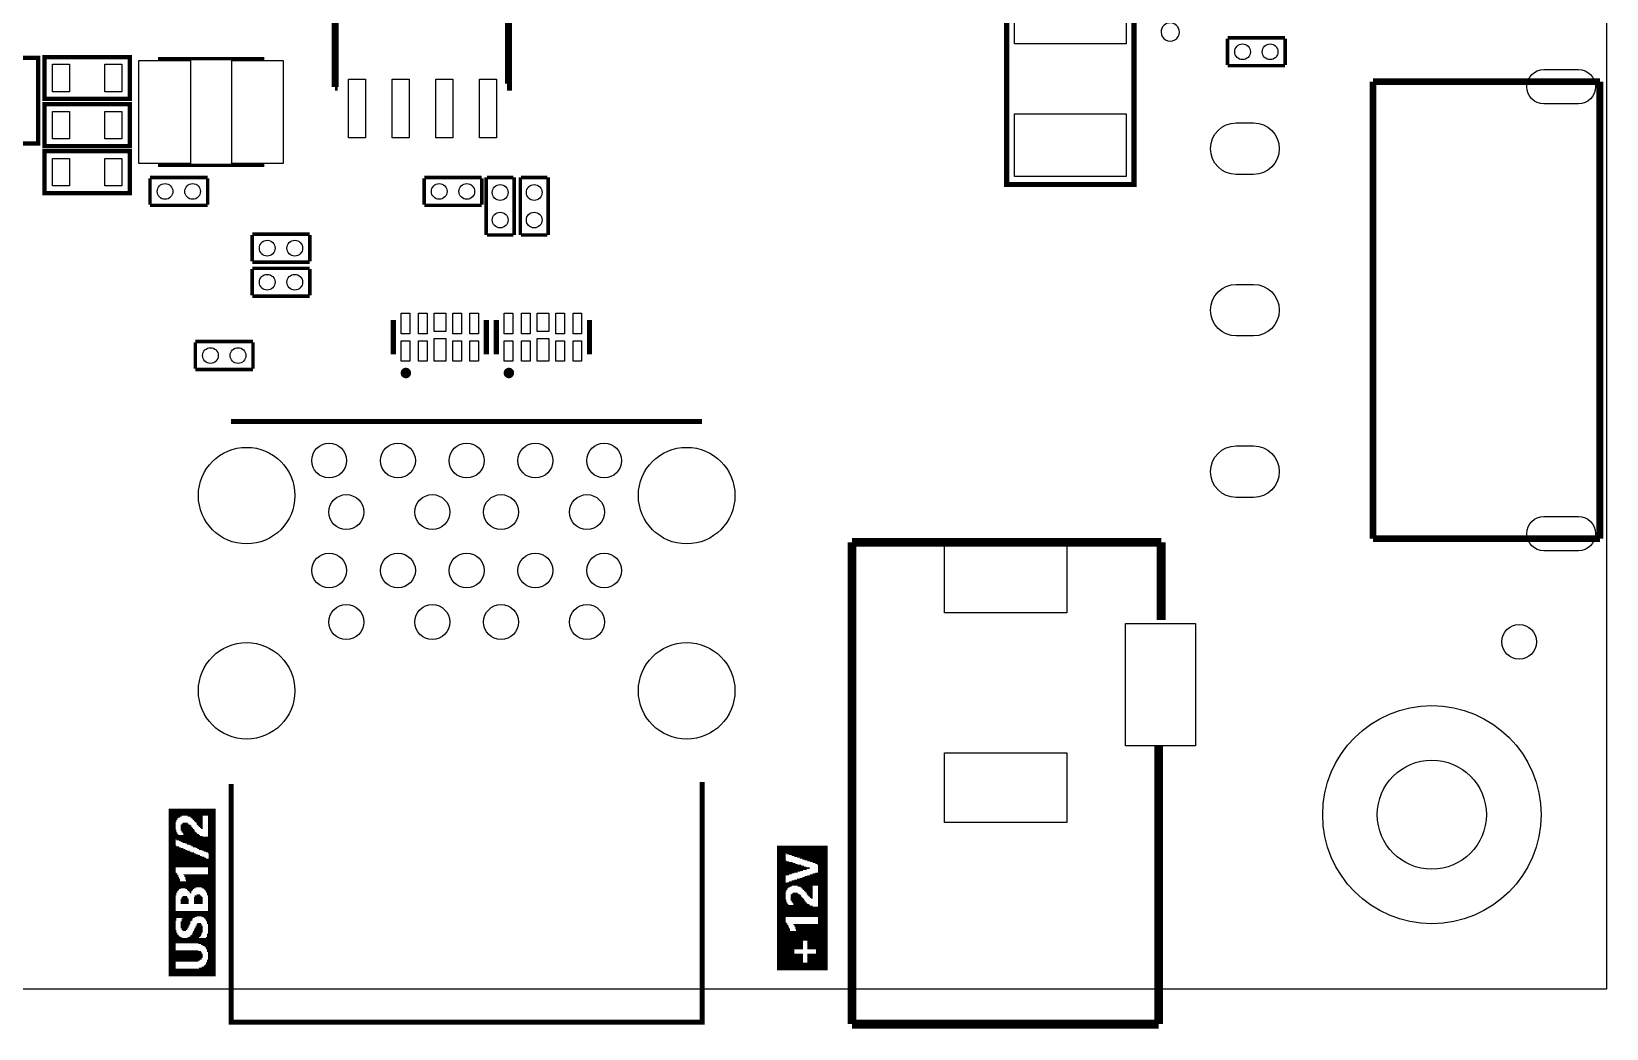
# Model space of a CAD drawing. Extents: x 4 to 274, y -3 to 190.
# Drawn here: x 225.69 to 271.5, y -2.41 to 26.6 of the extents above; entities that cross this region are included whole.
import ezdxf

# ---------------------------------------------------------------- set-up
doc = ezdxf.new("R2010")
doc.units = 0
doc.header["$MEASUREMENT"] = 0
doc.layers.get('0').update_dxf_attribs({"linetype": 'CONTINUOUS'})
for name, color, linetype in [('BG_OUTLINE', 7, 'CONTINUOUS'), ('MA_PEN3', 231, 'CONTINUOUS'), ('PG_SILKSCREEN_TOP', 130, 'CONTINUOUS'), ('PIN_TOP', 140, 'CONTINUOUS')]:
    doc.layers.add(name, color=color, linetype=linetype)

msp = doc.modelspace()

# ---------------------------------------------------------------- linework, layer by layer
at = {"linetype": 'Continuous'}
msp.add_circle((266.4206, 3.81), 1.5875, dxfattribs=at)
at = {"layer": 'BG_OUTLINE'}
msp.add_lwpolyline([(21.5138, -1.27), (21.5138, 168.7068), (271.5006, 168.7068), (271.5006, -1.27)], close=True, dxfattribs=at)
at = {"layer": 'MA_PEN3', "const_width": 0.0254}
for points in [[(229.686612, -0.89662), (229.686612, 3.98018)], [(229.712012, -0.89662), (229.712012, 3.98018)], [(229.737412, -0.89662), (229.737412, 3.98018)], [(229.762812, -0.89662), (229.762812, 3.98018)], [(229.788212, -0.89662), (229.788212, 3.98018)], [(229.813612, -0.89662), (229.813612, 3.98018)], [(229.839012, -0.89662), (229.839012, 3.98018)], [(229.864412, -0.89662), (229.864412, 3.98018)], [(229.889812, 3.59918), (229.889812, 3.98018)], [(229.915212, 3.64998), (229.915212, 3.98018)], [(229.940612, 3.70078), (229.940612, 3.98018)], [(229.966012, 3.72618), (229.966012, 3.98018)], [(229.991412, 3.72618), (229.991412, 3.98018)], [(230.016812, 3.75158), (230.016812, 3.98018)], [(230.042212, 3.75158), (230.042212, 3.98018)], [(230.067612, 3.77698), (230.067612, 3.98018)], [(230.093012, 3.77698), (230.093012, 3.98018)], [(230.118412, 3.77698), (230.118412, 3.98018)], [(230.143812, 3.77698), (230.143812, 3.98018)], [(230.169212, 3.77698), (230.169212, 3.98018)], [(230.194612, 3.77698), (230.194612, 3.98018)], [(230.220012, 3.77698), (230.220012, 3.98018)], [(230.245412, 3.75158), (230.245412, 3.98018)], [(230.270812, 3.75158), (230.270812, 3.98018)], [(230.296212, 3.75158), (230.296212, 3.98018)], [(230.321612, 3.72618), (230.321612, 3.98018)], [(230.347012, 3.70078), (230.347012, 3.98018)], [(230.372412, 3.67538), (230.372412, 3.98018)], [(230.397812, 3.64998), (230.397812, 3.98018)], [(230.423212, 3.62458), (230.423212, 3.98018)], [(230.448612, 3.59918), (230.448612, 3.98018)], [(230.474012, 3.57378), (230.474012, 3.98018)], [(230.499412, 3.52298), (230.499412, 3.98018)], [(230.524812, 3.49758), (230.524812, 3.98018)], [(230.550212, 3.47218), (230.550212, 3.98018)], [(230.575612, 3.44678), (230.575612, 3.98018)], [(230.601012, 3.42138), (230.601012, 3.98018)], [(230.626412, 3.39598), (230.626412, 3.98018)], [(230.651812, 3.39598), (230.651812, 3.98018)], [(230.677212, 3.77698), (230.677212, 3.98018)], [(230.702612, 3.77698), (230.702612, 3.98018)], [(230.728012, 3.77698), (230.728012, 3.98018)], [(230.753412, 3.77698), (230.753412, 3.98018)], [(230.778812, 3.77698), (230.778812, 3.98018)], [(230.804212, 3.77698), (230.804212, 3.98018)], [(230.829612, 2.68478), (230.829612, 3.98018)], [(230.855012, -0.89662), (230.855012, 3.98018)], [(230.880412, -0.89662), (230.880412, 3.98018)], [(230.905812, -0.89662), (230.905812, 3.98018)], [(230.931212, -0.89662), (230.931212, 3.98018)], [(230.956612, -0.89662), (230.956612, 3.98018)], [(230.982012, -0.89662), (230.982012, 3.98018)], [(231.007412, -0.89662), (231.007412, 3.98018)], [(231.032812, -0.89662), (231.032812, 3.98018)], [(229.889812, 3.09118), (229.889812, 3.37058)], [(229.915212, 3.06578), (229.915212, 3.29438)], [(229.940612, 3.06578), (229.940612, 3.24358)], [(229.966012, 3.06578), (229.966012, 3.21818)], [(229.991412, 3.04038), (229.991412, 3.21818)], [(230.016812, 3.04038), (230.016812, 3.21818)], [(230.042212, 3.34518), (230.042212, 3.52298)], [(230.042212, 3.01498), (230.042212, 3.21818)], [(230.067612, 3.29438), (230.067612, 3.54838)], [(230.067612, 3.01498), (230.067612, 3.21818)], [(230.093012, 3.26898), (230.093012, 3.57378)], [(230.093012, 2.98958), (230.093012, 3.21818)], [(230.118412, 2.98958), (230.118412, 3.57378)], [(230.143812, 2.98958), (230.143812, 3.57378)], [(230.169212, 2.96418), (230.169212, 3.57378)], [(230.194612, 2.96418), (230.194612, 3.57378)], [(230.220012, 2.93878), (230.220012, 3.57378)], [(230.245412, 2.93878), (230.245412, 3.54838)], [(230.270812, 2.93878), (230.270812, 3.52298)], [(230.296212, 2.91338), (230.296212, 3.52298)], [(230.321612, 2.91338), (230.321612, 3.49758)], [(230.347012, 2.88798), (230.347012, 3.44678)], [(230.372412, 2.88798), (230.372412, 3.42138)], [(230.397812, 2.86258), (230.397812, 3.39598)], [(230.423212, 2.86258), (230.423212, 3.37058)], [(230.448612, 2.86258), (230.448612, 3.31978)], [(230.474012, 2.83718), (230.474012, 3.29438)], [(230.499412, 2.83718), (230.499412, 3.26898)], [(230.524812, 2.81178), (230.524812, 3.24358)], [(230.550212, 2.81178), (230.550212, 3.24358)], [(230.575612, 2.78638), (230.575612, 3.21818)], [(229.889812, 2.27838), (229.889812, 2.91338)], [(229.915212, 2.27838), (229.915212, 2.88798)], [(229.940612, 2.27838), (229.940612, 2.88798)], [(229.966012, 2.27838), (229.966012, 2.88798)], [(229.991412, 2.27838), (229.991412, 2.86258)], [(230.016812, 2.27838), (230.016812, 2.86258)], [(230.042212, 2.27838), (230.042212, 2.83718)], [(230.067612, 2.27838), (230.067612, 2.83718)], [(230.093012, 2.27838), (230.093012, 2.83718)], [(230.118412, 2.27838), (230.118412, 2.81178)], [(230.143812, 2.27838), (230.143812, 2.81178)], [(230.169212, 2.27838), (230.169212, 2.78638)], [(230.194612, 2.27838), (230.194612, 2.78638)], [(230.220012, 2.27838), (230.220012, 2.76098)], [(230.245412, 2.27838), (230.245412, 2.76098)], [(230.270812, 2.27838), (230.270812, 2.76098)], [(230.601012, 2.78638), (230.601012, 3.19278)], [(230.626412, 2.78638), (230.626412, 3.19278)], [(230.651812, 2.76098), (230.651812, 3.19278)], [(230.677212, 2.76098), (230.677212, 3.16738)], [(230.702612, 2.73558), (230.702612, 3.16738)], [(230.728012, 2.73558), (230.728012, 3.16738)], [(230.753412, 2.73558), (230.753412, 3.16738)], [(230.778812, 2.71018), (230.778812, 3.16738)], [(230.804212, 2.71018), (230.804212, 3.16738)], [(247.380252, -0.72136), (247.380252, 2.91084)], [(247.405652, -0.72136), (247.405652, 2.91084)], [(247.431052, -0.72136), (247.431052, 2.91084)], [(247.456452, -0.72136), (247.456452, 2.91084)], [(247.481852, -0.72136), (247.481852, 2.91084)], [(247.507252, -0.72136), (247.507252, 2.91084)], [(247.532652, -0.72136), (247.532652, 2.91084)], [(247.558052, -0.72136), (247.558052, 2.91084)], [(247.583452, -0.72136), (247.583452, 2.91084)], [(247.608852, -0.72136), (247.608852, 2.91084)], [(247.634252, 2.68224), (247.634252, 2.91084)], [(247.659652, 2.65684), (247.659652, 2.91084)], [(247.685052, 2.65684), (247.685052, 2.91084)], [(247.710452, 2.65684), (247.710452, 2.91084)], [(247.735852, 2.63144), (247.735852, 2.91084)], [(247.761252, 2.63144), (247.761252, 2.91084)], [(247.786652, 2.63144), (247.786652, 2.91084)], [(247.812052, 2.60604), (247.812052, 2.91084)], [(247.837452, 2.60604), (247.837452, 2.91084)], [(247.862852, 2.60604), (247.862852, 2.91084)], [(247.888252, 2.58064), (247.888252, 2.91084)], [(247.913652, 2.58064), (247.913652, 2.91084)], [(247.939052, 2.58064), (247.939052, 2.91084)], [(247.964452, 2.55524), (247.964452, 2.91084)], [(247.989852, 2.55524), (247.989852, 2.91084)], [(248.015252, 2.55524), (248.015252, 2.91084)], [(248.040652, 2.52984), (248.040652, 2.91084)], [(248.066052, 2.52984), (248.066052, 2.91084)], [(248.091452, 2.52984), (248.091452, 2.91084)], [(248.116852, 2.50444), (248.116852, 2.91084)], [(248.142252, 2.50444), (248.142252, 2.91084)], [(248.167652, 2.50444), (248.167652, 2.91084)], [(248.193052, 2.47904), (248.193052, 2.91084)], [(248.218452, 2.47904), (248.218452, 2.91084)], [(248.243852, 2.47904), (248.243852, 2.91084)], [(248.269252, 2.45364), (248.269252, 2.91084)], [(248.294652, 2.45364), (248.294652, 2.91084)], [(248.320052, 2.45364), (248.320052, 2.91084)], [(248.345452, 2.42824), (248.345452, 2.91084)], [(248.370852, 2.42824), (248.370852, 2.91084)], [(248.396252, 2.42824), (248.396252, 2.91084)], [(248.421652, 2.40284), (248.421652, 2.91084)], [(248.447052, 2.40284), (248.447052, 2.91084)], [(248.472452, 2.40284), (248.472452, 2.91084)], [(248.497852, 2.37744), (248.497852, 2.91084)], [(248.523252, 2.37744), (248.523252, 2.91084)], [(248.548652, 2.35204), (248.548652, 2.91084)], [(248.574052, -0.72136), (248.574052, 2.91084)], [(248.599452, -0.72136), (248.599452, 2.91084)], [(248.624852, -0.72136), (248.624852, 2.91084)], [(248.650252, -0.72136), (248.650252, 2.91084)], [(248.675652, -0.72136), (248.675652, 2.91084)], [(248.701052, -0.72136), (248.701052, 2.91084)], [(248.726452, -0.72136), (248.726452, 2.91084)], [(248.751852, -0.72136), (248.751852, 2.91084)], [(248.777252, -0.72136), (248.777252, 2.91084)], [(248.802652, -0.72136), (248.802652, 2.91084)], [(248.828052, -0.72136), (248.828052, 2.91084)], [(230.296212, 2.27838), (230.296212, 2.73558)], [(230.321612, 2.27838), (230.321612, 2.73558)], [(230.347012, 2.27838), (230.347012, 2.71018)], [(230.372412, 2.27838), (230.372412, 2.71018)], [(230.397812, 2.27838), (230.397812, 2.71018)], [(230.423212, 2.27838), (230.423212, 2.68478)], [(230.448612, 2.27838), (230.448612, 2.68478)], [(230.474012, 2.27838), (230.474012, 2.65938)], [(230.499412, 2.27838), (230.499412, 2.65938)], [(230.524812, 2.27838), (230.524812, 2.65938)], [(230.550212, 2.27838), (230.550212, 2.63398)], [(230.575612, 2.27838), (230.575612, 2.63398)], [(230.601012, 2.27838), (230.601012, 2.60858)], [(230.626412, 2.27838), (230.626412, 2.60858)], [(230.651812, 2.27838), (230.651812, 2.58318)], [(230.677212, 2.27838), (230.677212, 2.58318)], [(230.702612, 2.27838), (230.702612, 2.58318)], [(230.728012, 2.27838), (230.728012, 2.55778)], [(230.753412, 2.27838), (230.753412, 2.55778)], [(230.778812, 2.27838), (230.778812, 2.53238)], [(230.804212, 2.27838), (230.804212, 2.53238)], [(230.829612, -0.89662), (230.829612, 2.53238)], [(247.634252, 2.04724), (247.634252, 2.47904)], [(247.659652, 2.04724), (247.659652, 2.45364)], [(247.685052, 2.04724), (247.685052, 2.45364)], [(247.710452, 2.04724), (247.710452, 2.45364)], [(247.735852, 2.07264), (247.735852, 2.42824)], [(247.761252, 2.07264), (247.761252, 2.42824)], [(247.786652, 2.07264), (247.786652, 2.42824)], [(247.812052, 2.09804), (247.812052, 2.42824)], [(247.837452, 2.09804), (247.837452, 2.40284)], [(247.862852, 2.09804), (247.862852, 2.40284)], [(247.888252, 2.12344), (247.888252, 2.40284)], [(247.913652, 2.12344), (247.913652, 2.37744)], [(247.939052, 2.12344), (247.939052, 2.37744)], [(247.964452, 2.12344), (247.964452, 2.37744)], [(247.989852, 2.14884), (247.989852, 2.35204)], [(248.015252, 2.14884), (248.015252, 2.35204)], [(248.040652, 2.14884), (248.040652, 2.35204)], [(248.066052, 2.17424), (248.066052, 2.35204)], [(248.091452, 2.17424), (248.091452, 2.32664)], [(248.116852, 2.17424), (248.116852, 2.32664)], [(248.142252, 2.19964), (248.142252, 2.32664)], [(248.167652, 2.19964), (248.167652, 2.30124)], [(248.193052, 2.19964), (248.193052, 2.30124)], [(248.218452, 2.19964), (248.218452, 2.30124)], [(229.889812, 1.46558), (229.889812, 2.12598)], [(229.915212, 1.54178), (229.915212, 2.10058)], [(229.940612, 1.59258), (229.940612, 2.04978)], [(229.966012, 1.61798), (229.966012, 1.99898)], [(229.991412, 1.64338), (229.991412, 1.94818)], [(230.016812, 1.64338), (230.016812, 1.87198)], [(230.042212, 1.66878), (230.042212, 1.87198)], [(230.067612, 1.66878), (230.067612, 1.87198)], [(230.093012, 1.66878), (230.093012, 1.87198)], [(230.118412, 2.04978), (230.118412, 2.07518)], [(230.118412, 1.66878), (230.118412, 1.87198)], [(230.143812, 1.99898), (230.143812, 2.07518)], [(230.143812, 1.66878), (230.143812, 1.87198)], [(230.169212, 1.92278), (230.169212, 2.07518)], [(230.169212, 1.64338), (230.169212, 1.87198)], [(230.194612, 1.64338), (230.194612, 2.07518)], [(230.220012, 1.61798), (230.220012, 2.07518)], [(230.245412, 1.59258), (230.245412, 2.07518)], [(230.270812, 1.56718), (230.270812, 2.07518)], [(230.296212, 1.51638), (230.296212, 2.07518)], [(230.321612, 1.51638), (230.321612, 2.07518)], [(230.347012, 1.59258), (230.347012, 2.07518)], [(230.372412, 1.61798), (230.372412, 2.07518)], [(230.397812, 1.64338), (230.397812, 2.07518)], [(230.423212, 1.66878), (230.423212, 2.07518)], [(230.448612, 1.66878), (230.448612, 2.07518)], [(230.474012, 1.69418), (230.474012, 2.07518)], [(230.499412, 1.69418), (230.499412, 2.07518)], [(230.524812, 1.69418), (230.524812, 2.07518)], [(230.550212, 1.69418), (230.550212, 2.07518)], [(230.575612, 1.69418), (230.575612, 2.07518)], [(230.601012, 1.69418), (230.601012, 2.07518)], [(230.626412, 1.69418), (230.626412, 2.07518)], [(230.651812, 1.66878), (230.651812, 2.07518)], [(230.677212, 1.66878), (230.677212, 2.07518)], [(230.702612, 1.64338), (230.702612, 2.07518)], [(230.728012, 1.61798), (230.728012, 2.07518)], [(230.753412, 1.59258), (230.753412, 2.07518)], [(230.778812, 1.54178), (230.778812, 2.07518)], [(230.804212, 1.46558), (230.804212, 2.07518)], [(247.659652, 1.61544), (247.659652, 1.84404)], [(247.685052, 1.66624), (247.685052, 1.84404)], [(247.710452, 1.69164), (247.710452, 1.84404)], [(247.735852, 1.69164), (247.735852, 1.86944)], [(247.761252, 1.71704), (247.761252, 1.86944)], [(247.786652, 1.71704), (247.786652, 1.86944)], [(247.812052, 1.74244), (247.812052, 1.89484)], [(247.837452, 1.74244), (247.837452, 1.89484)], [(247.862852, 1.74244), (247.862852, 1.89484)], [(247.888252, 1.74244), (247.888252, 1.92024)], [(247.913652, 1.74244), (247.913652, 1.92024)], [(247.939052, 1.74244), (247.939052, 1.92024)], [(247.964452, 1.74244), (247.964452, 1.94564)], [(247.989852, 1.71704), (247.989852, 1.94564)], [(248.015252, 1.71704), (248.015252, 1.94564)], [(248.040652, 1.71704), (248.040652, 1.97104)], [(248.066052, 1.69164), (248.066052, 1.97104)], [(248.091452, 1.66624), (248.091452, 1.97104)], [(248.116852, 1.64084), (248.116852, 1.99644)], [(248.142252, 1.61544), (248.142252, 1.99644)], [(248.167652, 1.59004), (248.167652, 1.99644)], [(248.193052, 1.56464), (248.193052, 2.02184)], [(248.218452, 1.53924), (248.218452, 2.02184)], [(248.243852, 2.22504), (248.243852, 2.27584)], [(248.243852, 1.48844), (248.243852, 2.02184)], [(248.269252, 2.22504), (248.269252, 2.27584)], [(248.269252, 1.46304), (248.269252, 2.04724)], [(248.294652, 2.22504), (248.294652, 2.27584)], [(248.294652, 1.43764), (248.294652, 2.04724)], [(248.320052, 2.25044), (248.320052, 2.27584)], [(248.320052, 1.41224), (248.320052, 2.04724)], [(248.345452, 1.38684), (248.345452, 2.07264)], [(248.370852, 1.36144), (248.370852, 2.07264)], [(248.396252, 1.36144), (248.396252, 2.07264)], [(248.421652, 1.74244), (248.421652, 2.09804)], [(248.447052, 1.74244), (248.447052, 2.09804)], [(248.472452, 1.74244), (248.472452, 2.09804)], [(248.497852, 1.74244), (248.497852, 2.12344)], [(248.523252, 1.74244), (248.523252, 2.12344)], [(248.548652, 1.74244), (248.548652, 2.12344)], [(230.042212, 1.21158), (230.042212, 1.36398)], [(230.067612, 1.21158), (230.067612, 1.41478)], [(230.093012, 1.21158), (230.093012, 1.44018)], [(230.118412, 1.21158), (230.118412, 1.44018)], [(230.143812, 1.21158), (230.143812, 1.44018)], [(230.169212, 1.21158), (230.169212, 1.44018)], [(230.194612, 1.21158), (230.194612, 1.44018)], [(230.220012, 1.21158), (230.220012, 1.41478)], [(230.245412, 1.21158), (230.245412, 1.36398)], [(230.423212, 1.21158), (230.423212, 1.41478)], [(230.448612, 1.21158), (230.448612, 1.46558)], [(230.474012, 1.21158), (230.474012, 1.46558)], [(230.499412, 1.21158), (230.499412, 1.49098)], [(230.524812, 1.21158), (230.524812, 1.49098)], [(230.550212, 1.21158), (230.550212, 1.49098)], [(230.575612, 1.21158), (230.575612, 1.49098)], [(230.601012, 1.21158), (230.601012, 1.46558)], [(230.626412, 1.21158), (230.626412, 1.44018)], [(230.651812, 1.21158), (230.651812, 1.41478)], [(247.634252, 1.56464), (247.634252, 1.81864)], [(247.786652, 1.31064), (247.786652, 1.48844)], [(247.812052, 1.25984), (247.812052, 1.51384)], [(247.837452, 1.23444), (247.837452, 1.53924)], [(247.862852, 0.82804), (247.862852, 1.53924)], [(247.888252, 0.82804), (247.888252, 1.53924)], [(247.913652, 0.82804), (247.913652, 1.53924)], [(247.939052, 0.82804), (247.939052, 1.53924)], [(247.964452, 0.82804), (247.964452, 1.53924)], [(247.989852, 0.82804), (247.989852, 1.51384)], [(248.015252, 0.82804), (248.015252, 1.48844)], [(248.040652, 0.82804), (248.040652, 1.48844)], [(248.066052, 0.82804), (248.066052, 1.46304)], [(248.091452, 0.82804), (248.091452, 1.41224)], [(248.116852, 0.82804), (248.116852, 1.38684)], [(229.889812, 0.72898), (229.889812, 1.00838)], [(229.915212, 0.80518), (229.915212, 1.00838)], [(229.940612, 0.80518), (229.940612, 1.00838)], [(229.966012, 0.80518), (229.966012, 1.00838)], [(229.991412, 0.80518), (229.991412, 1.00838)], [(230.016812, 0.80518), (230.016812, 1.00838)], [(230.042212, 0.80518), (230.042212, 1.00838)], [(230.067612, 0.80518), (230.067612, 1.00838)], [(230.093012, 0.42418), (230.093012, 1.00838)], [(230.118412, 0.42418), (230.118412, 1.00838)], [(230.143812, 0.42418), (230.143812, 1.00838)], [(230.169212, 0.42418), (230.169212, 1.00838)], [(230.194612, 0.44958), (230.194612, 1.00838)], [(230.220012, 0.47498), (230.220012, 1.00838)], [(230.245412, 0.52578), (230.245412, 1.00838)], [(230.270812, 0.57658), (230.270812, 1.00838)], [(230.296212, 0.62738), (230.296212, 1.00838)], [(230.321612, 0.70358), (230.321612, 1.00838)], [(230.347012, 0.72898), (230.347012, 1.00838)], [(230.372412, 0.77978), (230.372412, 1.00838)], [(230.397812, 0.80518), (230.397812, 1.00838)], [(230.423212, 0.80518), (230.423212, 1.00838)], [(230.448612, 0.83058), (230.448612, 1.00838)], [(230.474012, 0.83058), (230.474012, 1.00838)], [(230.499412, 0.85598), (230.499412, 1.00838)], [(230.524812, 0.85598), (230.524812, 1.00838)], [(230.550212, 0.85598), (230.550212, 1.00838)], [(230.575612, 0.85598), (230.575612, 1.00838)], [(230.601012, 0.85598), (230.601012, 1.00838)], [(230.626412, 0.85598), (230.626412, 1.00838)], [(230.651812, 0.83058), (230.651812, 1.00838)], [(230.677212, 0.83058), (230.677212, 1.00838)], [(230.702612, 0.80518), (230.702612, 1.00838)], [(230.728012, 0.77978), (230.728012, 1.00838)], [(230.753412, 0.75438), (230.753412, 1.00838)], [(230.778812, 0.70358), (230.778812, 1.00838)], [(230.804212, 0.62738), (230.804212, 1.00838)], [(247.634252, 0.82804), (247.634252, 1.33604)], [(247.659652, 0.82804), (247.659652, 1.25984)], [(247.685052, 0.82804), (247.685052, 1.20904)], [(247.710452, 0.82804), (247.710452, 1.18364)], [(247.735852, 0.82804), (247.735852, 1.18364)], [(247.761252, 0.82804), (247.761252, 1.18364)], [(247.786652, 0.82804), (247.786652, 1.18364)], [(247.812052, 0.82804), (247.812052, 1.18364)], [(247.837452, 0.82804), (247.837452, 1.18364)], [(248.142252, 0.82804), (248.142252, 1.36144)], [(248.167652, 0.82804), (248.167652, 1.33604)], [(248.193052, 0.82804), (248.193052, 1.28524)], [(248.218452, 0.82804), (248.218452, 1.25984)], [(248.243852, 0.82804), (248.243852, 1.23444)], [(248.269252, 0.82804), (248.269252, 1.20904)], [(248.294652, 0.82804), (248.294652, 1.20904)], [(248.320052, 0.82804), (248.320052, 1.18364)], [(248.345452, 0.82804), (248.345452, 1.15824)], [(248.370852, 0.82804), (248.370852, 1.15824)], [(248.396252, 0.82804), (248.396252, 1.15824)], [(248.421652, 0.82804), (248.421652, 1.13284)], [(248.447052, 0.82804), (248.447052, 1.13284)], [(248.472452, 0.82804), (248.472452, 1.13284)], [(248.497852, 0.82804), (248.497852, 1.13284)], [(248.523252, 0.82804), (248.523252, 1.13284)], [(248.548652, 0.82804), (248.548652, 1.13284)], [(229.889812, 0.06858), (229.889812, 0.44958)], [(230.042212, 0.50038), (230.042212, 0.70358)], [(230.067612, 0.44958), (230.067612, 0.77978)], [(230.423212, 0.06858), (230.423212, 0.47498)], [(230.448612, 0.06858), (230.448612, 0.52578)], [(230.474012, 0.06858), (230.474012, 0.57658)], [(230.499412, 0.06858), (230.499412, 0.62738)], [(230.524812, 0.06858), (230.524812, 0.65278)], [(230.550212, 0.04318), (230.550212, 0.65278)], [(230.575612, 0.24638), (230.575612, 0.65278)], [(230.601012, 0.27178), (230.601012, 0.65278)], [(230.626412, 0.32258), (230.626412, 0.62738)], [(230.651812, 0.37338), (230.651812, 0.57658)], [(247.634252, -0.72136), (247.634252, 0.67564)], [(247.659652, -0.72136), (247.659652, 0.65024)], [(247.685052, -0.72136), (247.685052, 0.59944)], [(247.710452, -0.72136), (247.710452, 0.54864)], [(247.735852, -0.72136), (247.735852, 0.49784)], [(247.862852, 0.59944), (247.862852, 0.62484)], [(247.888252, 0.54864), (247.888252, 0.62484)], [(247.913652, 0.47244), (247.913652, 0.62484)], [(247.939052, -0.11176), (247.939052, 0.62484)], [(247.964452, -0.11176), (247.964452, 0.62484)], [(247.989852, -0.11176), (247.989852, 0.62484)], [(248.015252, -0.11176), (248.015252, 0.62484)], [(248.040652, -0.11176), (248.040652, 0.62484)], [(248.066052, -0.11176), (248.066052, 0.62484)], [(248.091452, -0.11176), (248.091452, 0.62484)], [(248.116852, -0.11176), (248.116852, 0.62484)], [(248.142252, 0.14224), (248.142252, 0.62484)], [(248.167652, 0.14224), (248.167652, 0.62484)], [(248.193052, 0.14224), (248.193052, 0.62484)], [(248.218452, 0.14224), (248.218452, 0.62484)], [(248.243852, 0.14224), (248.243852, 0.62484)], [(248.269252, -0.11176), (248.269252, 0.62484)], [(248.294652, -0.11176), (248.294652, 0.62484)], [(248.320052, -0.11176), (248.320052, 0.62484)], [(248.345452, -0.11176), (248.345452, 0.62484)], [(248.370852, -0.11176), (248.370852, 0.62484)], [(248.396252, -0.11176), (248.396252, 0.62484)], [(248.421652, -0.11176), (248.421652, 0.62484)], [(248.447052, -0.11176), (248.447052, 0.62484)], [(248.472452, -0.11176), (248.472452, 0.62484)], [(248.497852, -0.11176), (248.497852, 0.62484)], [(248.523252, -0.72136), (248.523252, 0.62484)], [(248.548652, -0.72136), (248.548652, 0.62484)], [(229.915212, 0.06858), (229.915212, 0.37338)], [(229.940612, 0.06858), (229.940612, 0.32258)], [(229.966012, 0.06858), (229.966012, 0.29718)], [(229.991412, 0.06858), (229.991412, 0.27178)], [(230.016812, 0.06858), (230.016812, 0.24638)], [(230.042212, 0.06858), (230.042212, 0.24638)], [(230.067612, 0.06858), (230.067612, 0.22098)], [(230.093012, 0.06858), (230.093012, 0.22098)], [(230.118412, 0.06858), (230.118412, 0.22098)], [(230.143812, 0.06858), (230.143812, 0.22098)], [(230.169212, 0.06858), (230.169212, 0.22098)], [(230.194612, 0.06858), (230.194612, 0.22098)], [(230.220012, 0.06858), (230.220012, 0.22098)], [(230.245412, 0.06858), (230.245412, 0.24638)], [(230.270812, 0.06858), (230.270812, 0.24638)], [(230.296212, 0.06858), (230.296212, 0.27178)], [(230.321612, 0.06858), (230.321612, 0.29718)], [(230.347012, 0.06858), (230.347012, 0.32258)], [(230.372412, 0.06858), (230.372412, 0.37338)], [(230.397812, 0.06858), (230.397812, 0.42418)], [(230.575612, 0.04318), (230.575612, 0.22098)], [(230.601012, 0.04318), (230.601012, 0.22098)], [(230.626412, 0.01778), (230.626412, 0.22098)], [(230.651812, 0.01778), (230.651812, 0.22098)], [(230.677212, -0.00762), (230.677212, 0.22098)], [(230.702612, -0.00762), (230.702612, 0.22098)], [(230.728012, -0.03302), (230.728012, 0.22098)], [(230.753412, -0.05842), (230.753412, 0.22098)], [(230.778812, -0.10922), (230.778812, 0.24638)], [(230.804212, -0.18542), (230.804212, 0.34798)], [(247.761252, -0.72136), (247.761252, 0.42164)], [(247.786652, -0.72136), (247.786652, 0.42164)], [(247.812052, -0.72136), (247.812052, 0.42164)], [(247.837452, -0.72136), (247.837452, 0.42164)], [(247.862852, -0.72136), (247.862852, 0.42164)], [(247.888252, -0.11176), (247.888252, 0.42164)], [(247.913652, -0.11176), (247.913652, 0.42164)], [(229.889812, -0.46482), (229.889812, -0.13462)], [(229.915212, -0.46482), (229.915212, -0.13462)], [(229.940612, -0.46482), (229.940612, -0.13462)], [(229.966012, -0.46482), (229.966012, -0.13462)], [(229.991412, -0.46482), (229.991412, -0.13462)], [(230.016812, -0.46482), (230.016812, -0.13462)], [(230.042212, -0.46482), (230.042212, -0.13462)], [(230.067612, -0.46482), (230.067612, -0.13462)], [(230.093012, -0.46482), (230.093012, -0.13462)], [(230.118412, -0.46482), (230.118412, -0.13462)], [(230.143812, -0.46482), (230.143812, -0.13462)], [(230.169212, -0.46482), (230.169212, -0.13462)], [(230.194612, -0.46482), (230.194612, -0.13462)], [(230.220012, -0.46482), (230.220012, -0.13462)], [(230.245412, -0.46482), (230.245412, -0.13462)], [(230.270812, -0.46482), (230.270812, -0.13462)], [(230.296212, -0.46482), (230.296212, -0.13462)], [(230.321612, -0.46482), (230.321612, -0.13462)], [(230.347012, -0.46482), (230.347012, -0.13462)], [(230.372412, -0.46482), (230.372412, -0.13462)], [(230.397812, -0.46482), (230.397812, -0.13462)], [(230.423212, -0.46482), (230.423212, -0.13462)], [(230.448612, -0.46482), (230.448612, -0.13462)], [(230.474012, -0.46482), (230.474012, -0.13462)], [(230.499412, -0.46482), (230.499412, -0.13462)], [(230.524812, -0.46482), (230.524812, -0.13462)], [(230.550212, -0.43942), (230.550212, -0.16002)], [(230.575612, -0.43942), (230.575612, -0.16002)], [(230.601012, -0.41402), (230.601012, -0.16002)], [(230.626412, -0.41402), (230.626412, -0.18542)], [(230.651812, -0.36322), (230.651812, -0.23622)], [(230.804212, -0.89662), (230.804212, -0.41402)], [(247.888252, -0.72136), (247.888252, -0.23876)], [(247.913652, -0.72136), (247.913652, -0.23876)], [(247.939052, -0.72136), (247.939052, -0.23876)], [(247.964452, -0.72136), (247.964452, -0.23876)], [(247.989852, -0.72136), (247.989852, -0.23876)], [(248.015252, -0.72136), (248.015252, -0.23876)], [(248.040652, -0.72136), (248.040652, -0.23876)], [(248.066052, -0.72136), (248.066052, -0.23876)], [(248.091452, -0.72136), (248.091452, -0.23876)], [(248.116852, -0.72136), (248.116852, -0.23876)], [(248.269252, -0.72136), (248.269252, -0.23876)], [(248.294652, -0.72136), (248.294652, -0.23876)], [(248.320052, -0.72136), (248.320052, -0.23876)], [(248.345452, -0.72136), (248.345452, -0.23876)], [(248.370852, -0.72136), (248.370852, -0.23876)], [(248.396252, -0.72136), (248.396252, -0.23876)], [(248.421652, -0.72136), (248.421652, -0.23876)], [(248.447052, -0.72136), (248.447052, -0.23876)], [(248.472452, -0.72136), (248.472452, -0.23876)], [(248.497852, -0.72136), (248.497852, -0.23876)], [(229.889812, -0.89662), (229.889812, -0.66802)], [(229.915212, -0.89662), (229.915212, -0.66802)], [(229.940612, -0.89662), (229.940612, -0.66802)], [(229.966012, -0.89662), (229.966012, -0.66802)], [(229.991412, -0.89662), (229.991412, -0.66802)], [(230.016812, -0.89662), (230.016812, -0.66802)], [(230.042212, -0.89662), (230.042212, -0.66802)], [(230.067612, -0.89662), (230.067612, -0.66802)], [(230.093012, -0.89662), (230.093012, -0.66802)], [(230.118412, -0.89662), (230.118412, -0.66802)], [(230.143812, -0.89662), (230.143812, -0.66802)], [(230.169212, -0.89662), (230.169212, -0.66802)], [(230.194612, -0.89662), (230.194612, -0.66802)], [(230.220012, -0.89662), (230.220012, -0.66802)], [(230.245412, -0.89662), (230.245412, -0.66802)], [(230.270812, -0.89662), (230.270812, -0.66802)], [(230.296212, -0.89662), (230.296212, -0.66802)], [(230.321612, -0.89662), (230.321612, -0.66802)], [(230.347012, -0.89662), (230.347012, -0.66802)], [(230.372412, -0.89662), (230.372412, -0.66802)], [(230.397812, -0.89662), (230.397812, -0.66802)], [(230.423212, -0.89662), (230.423212, -0.66802)], [(230.448612, -0.89662), (230.448612, -0.66802)], [(230.474012, -0.89662), (230.474012, -0.66802)], [(230.499412, -0.89662), (230.499412, -0.66802)], [(230.524812, -0.89662), (230.524812, -0.66802)], [(230.550212, -0.89662), (230.550212, -0.66802)], [(230.575612, -0.89662), (230.575612, -0.64262)], [(230.601012, -0.89662), (230.601012, -0.64262)], [(230.626412, -0.89662), (230.626412, -0.64262)], [(230.651812, -0.89662), (230.651812, -0.61722)], [(230.677212, -0.89662), (230.677212, -0.61722)], [(230.702612, -0.89662), (230.702612, -0.59182)], [(230.728012, -0.89662), (230.728012, -0.56642)], [(230.753412, -0.89662), (230.753412, -0.54102)], [(230.778812, -0.89662), (230.778812, -0.49022)], [(248.142252, -0.72136), (248.142252, -0.49276)], [(248.167652, -0.72136), (248.167652, -0.49276)], [(248.193052, -0.72136), (248.193052, -0.49276)], [(248.218452, -0.72136), (248.218452, -0.49276)], [(248.243852, -0.72136), (248.243852, -0.49276)]]:
    msp.add_lwpolyline(points, dxfattribs=at)
at = {"layer": 'PG_SILKSCREEN_TOP'}
for points, const_width in [([(234.5182, 24.9809), (234.5182, 28.9687), (234.5944, 28.9687)], 0.2032), ([(239.522, 28.9687), (239.5601, 28.9687), (239.5601, 24.9809), (239.522, 24.9809)], 0.2032), ([(254.0508, 22.1488), (254.0508, 28.2956), (257.7592, 28.2956), (257.7592, 22.1488), (254.0508, 22.1488)], 0.1524), ([(260.477, 26.416), (262.1534, 26.416)], 0.1016), ([(260.477, 25.6286), (260.477, 26.3906)], 0.1016), ([(262.1534, 26.3906), (262.1534, 25.6286)], 0.1016), ([(224.663, 25.8318), (224.663, 23.3426), (225.8822, 23.3426), (225.8822, 25.8318), (224.663, 25.8318)], 0.127), ([(226.06, 24.638), (228.5492, 24.638), (228.5492, 25.8572), (226.06, 25.8572), (226.06, 24.638)], 0.127), ([(232.4608, 25.8064), (229.362, 25.8064)], 0.100076), ([(262.1534, 25.6032), (260.477, 25.6032)], 0.1016), ([(264.70737, 25.141174), (271.307306, 25.141174)], 0.199898), ([(264.70737, 11.841226), (264.70737, 25.141174)], 0.199898), ([(271.307306, 25.141174), (271.307306, 11.841226)], 0.199898), ([(234.5944, 24.9809), (234.5182, 24.9809)], 0.2032), ([(226.06, 23.2664), (228.5492, 23.2664), (228.5492, 24.4856), (226.06, 24.4856), (226.06, 23.2664)], 0.127), ([(226.06, 21.8948), (228.5492, 21.8948), (228.5492, 23.114), (226.06, 23.114), (226.06, 21.8948)], 0.127), ([(232.4608, 22.7076), (229.362, 22.7076)], 0.100076), ([(229.1334, 22.352), (230.8098, 22.352)], 0.1016), ([(229.1334, 21.5646), (229.1334, 22.3266)], 0.1016), ([(230.8098, 22.3266), (230.8098, 21.5646)], 0.1016), ([(237.109, 22.352), (238.7854, 22.352)], 0.1016), ([(237.109, 21.5646), (237.109, 22.3266)], 0.1016), ([(238.7854, 22.3266), (238.7854, 21.5646)], 0.1016), ([(238.9124, 20.6756), (238.9124, 22.352)], 0.1016), ([(238.9378, 22.352), (239.6998, 22.352)], 0.1016), ([(239.7252, 22.352), (239.7252, 20.6756)], 0.1016), ([(239.903, 20.6756), (239.903, 22.352)], 0.1016), ([(239.9284, 22.352), (240.6904, 22.352)], 0.1016), ([(240.7158, 22.352), (240.7158, 20.6756)], 0.1016), ([(230.8098, 21.5392), (229.1334, 21.5392)], 0.1016), ([(238.7854, 21.5392), (237.109, 21.5392)], 0.1016), ([(232.1052, 20.701), (233.7816, 20.701)], 0.1016), ([(232.1052, 19.9136), (232.1052, 20.6756)], 0.1016), ([(233.7816, 20.6756), (233.7816, 19.9136)], 0.1016), ([(239.6998, 20.6756), (238.9378, 20.6756)], 0.1016), ([(240.6904, 20.6756), (239.9284, 20.6756)], 0.1016), ([(233.7816, 19.8882), (232.1052, 19.8882)], 0.1016), ([(232.1052, 19.7104), (233.7816, 19.7104)], 0.1016), ([(232.1052, 18.923), (232.1052, 19.685)], 0.1016), ([(233.7816, 19.685), (233.7816, 18.923)], 0.1016), ([(233.7816, 18.8976), (232.1052, 18.8976)], 0.1016), ([(236.212634, 17.203674), (236.212634, 18.203926)], 0.1524), ([(238.919766, 18.203926), (238.919766, 17.203674)], 0.1524), ([(239.209834, 17.203674), (239.209834, 18.203926)], 0.1524), ([(241.916966, 18.203926), (241.916966, 17.203674)], 0.1524), ([(230.4542, 17.5768), (232.1306, 17.5768)], 0.1016), ([(230.4542, 16.7894), (230.4542, 17.5514)], 0.1016), ([(232.1306, 17.5514), (232.1306, 16.7894)], 0.1016), ([(232.1306, 16.764), (230.4542, 16.764)], 0.1016), ([(231.493822, 15.250922), (245.194074, 15.250922)], 0.1524), ([(271.307306, 11.841226), (264.70737, 11.841226)], 0.199898), ([(249.555, 11.7348), (249.555, -2.286)], 0.254), ([(258.5466, 11.7348), (249.555, 11.7348)], 0.254), ([(258.5466, 9.4742), (258.5466, 11.7348)], 0.254), ([(258.4704, -2.286), (258.4704, 5.8166)], 0.254), ([(249.555, -2.286), (258.4704, -2.286)], 0.254)]:
    msp.add_lwpolyline(points, dxfattribs=dict(at, const_width=const_width))
msp.add_lwpolyline([(259.07492, 26.584656, 1), (258.54428, 26.584544, 1)], format="xyb", close=True, dxfattribs=at)
at = {"layer": 'PG_SILKSCREEN_TOP', "const_width": 0.1524}
for points in [[(236.6518, 16.6624, 1), (236.4994, 16.6624, 1), (236.6518, 16.6624)], [(239.649, 16.6624, 1), (239.4966, 16.6624, 1), (239.649, 16.6624)]]:
    msp.add_lwpolyline(points, format="xyb", dxfattribs=at)
at = {"layer": 'PG_SILKSCREEN_TOP'}
msp.add_lwpolyline([(231.493822, 4.706366, 0.150114, 0.150114, 0), (231.493822, -2.22758, 0.1524, 0.1524, 0), (245.194074, -2.22758, 0.150114, 0.150114, 0), (245.194074, 4.757166, 0.150114, 0.150114, 0)], format="xyseb", dxfattribs=at)
at = {"layer": 'PIN_TOP'}
for points in [[(257.5306, 26.2382), (254.2794, 26.2382), (254.2794, 28.067), (257.5306, 28.067)], [(230.311452, 25.756997), (230.311452, 22.757003), (228.811328, 22.757003), (228.811328, 25.756997)], [(233.011472, 25.756997), (233.011472, 22.757003), (231.511348, 22.757003), (231.511348, 25.756997)], [(226.792663, 25.64765), (226.792663, 24.84755), (226.292537, 24.84755), (226.292537, 25.64765)], [(228.316663, 25.64765), (228.316663, 24.84755), (227.816537, 24.84755), (227.816537, 25.64765)], [(234.90301, 23.508462), (234.90301, 25.208484), (235.403136, 25.208484), (235.403136, 23.508462)], [(236.17301, 23.508462), (236.17301, 25.208484), (236.673136, 25.208484), (236.673136, 23.508462)], [(237.44301, 23.508462), (237.44301, 25.208484), (237.943136, 25.208484), (237.943136, 23.508462)], [(238.71301, 23.508462), (238.71301, 25.208484), (239.213136, 25.208484), (239.213136, 23.508462)], [(226.792663, 24.27605), (226.792663, 23.47595), (226.292537, 23.47595), (226.292537, 24.27605)], [(228.316663, 24.27605), (228.316663, 23.47595), (227.816537, 23.47595), (227.816537, 24.27605)], [(257.5306, 22.3774), (254.2794, 22.3774), (254.2794, 24.2062), (257.5306, 24.2062)], [(226.792663, 22.90445), (226.792663, 22.10435), (226.292537, 22.10435), (226.292537, 22.90445)], [(228.316663, 22.90445), (228.316663, 22.10435), (227.816537, 22.10435), (227.816537, 22.90445)], [(236.441234, 17.805654), (236.441234, 18.403824), (236.69117, 18.403824), (236.69117, 17.805654)], [(236.941106, 17.805654), (236.941106, 18.403824), (237.191042, 18.403824), (237.191042, 17.805654)], [(237.394242, 17.867884), (237.394242, 18.403824), (237.738158, 18.403824), (237.738158, 17.867884)], [(237.941358, 17.805654), (237.941358, 18.403824), (238.191294, 18.403824), (238.191294, 17.805654)], [(238.44123, 17.805654), (238.44123, 18.403824), (238.691166, 18.403824), (238.691166, 17.805654)], [(239.438434, 17.805654), (239.438434, 18.403824), (239.68837, 18.403824), (239.68837, 17.805654)], [(239.938306, 17.805654), (239.938306, 18.403824), (240.188242, 18.403824), (240.188242, 17.805654)], [(240.391442, 17.867884), (240.391442, 18.403824), (240.735358, 18.403824), (240.735358, 17.867884)], [(240.938558, 17.805654), (240.938558, 18.403824), (241.188494, 18.403824), (241.188494, 17.805654)], [(241.43843, 17.805654), (241.43843, 18.403824), (241.688366, 18.403824), (241.688366, 17.805654)], [(236.441234, 17.003522), (236.441234, 17.601692), (236.69117, 17.601692), (236.69117, 17.003522)], [(236.941106, 17.003522), (236.941106, 17.601692), (237.191042, 17.601692), (237.191042, 17.003522)], [(237.394242, 17.003776), (237.394242, 17.664684), (237.738158, 17.664684), (237.738158, 17.003776)], [(237.941358, 17.003522), (237.941358, 17.601692), (238.191294, 17.601692), (238.191294, 17.003522)], [(238.44123, 17.003522), (238.44123, 17.601692), (238.691166, 17.601692), (238.691166, 17.003522)], [(239.438434, 17.003522), (239.438434, 17.601692), (239.68837, 17.601692), (239.68837, 17.003522)], [(239.938306, 17.003522), (239.938306, 17.601692), (240.188242, 17.601692), (240.188242, 17.003522)], [(240.391442, 17.003776), (240.391442, 17.664684), (240.735358, 17.664684), (240.735358, 17.003776)], [(240.938558, 17.003522), (240.938558, 17.601692), (241.188494, 17.601692), (241.188494, 17.003522)], [(241.43843, 17.003522), (241.43843, 17.601692), (241.688366, 17.601692), (241.688366, 17.003522)], [(252.2474, 9.681464), (252.2474, 11.713464), (255.8034, 11.713464), (255.8034, 9.681464)], [(257.509518, 5.8166), (257.509518, 9.3726), (259.541518, 9.3726), (259.541518, 5.8166)], [(252.2474, 3.5814), (252.2474, 5.6134), (255.8034, 5.6134), (255.8034, 3.5814)]]:
    msp.add_lwpolyline(points, close=True, dxfattribs=at)
for points in [[(270.682339, 24.491315), (269.682341, 24.491315, -1), (269.682341, 25.491313), (270.682339, 25.491313, -1)], [(261.232396, 22.441154), (260.732524, 22.441154, -1), (260.732524, 23.941278), (261.232396, 23.941278, -1)], [(261.232396, 17.741138), (260.732524, 17.741138, -1), (260.732524, 19.241262), (261.232396, 19.241262, -1)], [(261.232396, 13.041122), (260.732524, 13.041122, -1), (260.732524, 14.541246), (261.232396, 14.541246, -1)], [(270.682339, 11.491087), (269.682341, 11.491087, -1), (269.682341, 12.491085), (270.682339, 12.491085, -1)]]:
    msp.add_lwpolyline(points, format="xyb", close=True, dxfattribs=at)
for centre, radius in [((260.914388, 26.0096), 0.2286), ((261.716012, 26.0096), 0.2286), ((229.570788, 21.9456), 0.2286), ((230.372412, 21.9456), 0.2286), ((237.546388, 21.9456), 0.2286), ((238.348012, 21.9456), 0.2286), ((239.3188, 21.914612), 0.2286), ((240.3094, 21.914612), 0.2286), ((239.3188, 21.112988), 0.2286), ((240.3094, 21.112988), 0.2286), ((232.542588, 20.2946), 0.2286), ((233.344212, 20.2946), 0.2286), ((232.542588, 19.304), 0.2286), ((233.344212, 19.304), 0.2286), ((230.891588, 17.1704), 0.2286), ((231.693212, 17.1704), 0.2286), ((231.94391, 13.094716), 1.403985), ((234.343956, 14.11478), 0.508), ((236.343952, 14.11478), 0.508), ((238.343948, 14.11478), 0.508), ((240.343944, 14.11478), 0.508), ((242.34394, 14.11478), 0.508), ((244.743986, 13.094716), 1.403985), ((234.843828, 12.614656), 0.508), ((237.34395, 12.614656), 0.508), ((239.343946, 12.614656), 0.508), ((241.844068, 12.614656), 0.508), ((234.343956, 10.914888), 0.508), ((236.343952, 10.914888), 0.508), ((238.343948, 10.914888), 0.508), ((240.343944, 10.914888), 0.508), ((242.34394, 10.914888), 0.508), ((234.843828, 9.41451), 0.508), ((237.34395, 9.41451), 0.508), ((239.343946, 9.41451), 0.508), ((241.844068, 9.41451), 0.508), ((268.9606, 8.8392), 0.508), ((231.94391, 7.414514), 1.403985), ((244.743986, 7.414514), 1.403985), ((266.4206, 3.81), 3.175)]:
    msp.add_circle(centre, radius, dxfattribs=at)

doc.saveas('drawing.dxf')
